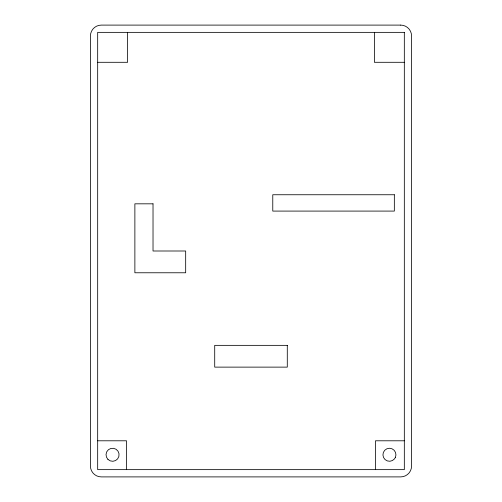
<?xml version="1.0" encoding="UTF-8"?>
<svg xmlns="http://www.w3.org/2000/svg" width="502" height="502" viewBox="0 0 502 502"><rect width="100%" height="100%" fill="white"/><g stroke="black" fill="none" stroke-linecap="round" stroke-linejoin="round"><path stroke-width="0.75" d="M97.677 62.298L127.615 62.298L127.615 32.36M404.323 62.298L374.385 62.298L374.385 32.36M97.677 440.794L126.529 440.794L126.529 469.64M404.323 440.794L375.471 440.794L375.471 469.64M395.338 457.517L394.428 458.947A6.507 6.507 0 0 1 383.547 457.517A6.507 6.507 0 0 1 389.445 448.255A6.507 6.507 0 0 1 395.338 457.517M400.69 25.1L101.31 25.1A10.887 10.887 0 0 0 90.423 35.987L90.423 466.013A10.887 10.887 0 0 0 101.31 476.9L400.69 476.9A10.887 10.887 0 0 0 411.577 466.013L411.577 35.987A10.887 10.887 0 0 0 400.69 25.1M404.323 32.36L97.677 32.36L97.677 469.64L404.323 469.64L404.323 32.36M394.34 194.751L272.774 194.751L272.774 211.085L394.34 211.085L394.34 194.751M153.022 203.825L134.875 203.825L134.875 272.774L185.677 272.774L185.677 251L153.022 251L153.022 203.825M287.288 345.351L214.712 345.351L214.712 367.125L287.288 367.125L287.288 345.351M107.936 459.38A6.532 6.532 0 0 0 118.867 456.456A6.532 6.532 0 0 0 110.867 448.455A6.532 6.532 0 0 0 107.936 459.38"/></g></svg>
